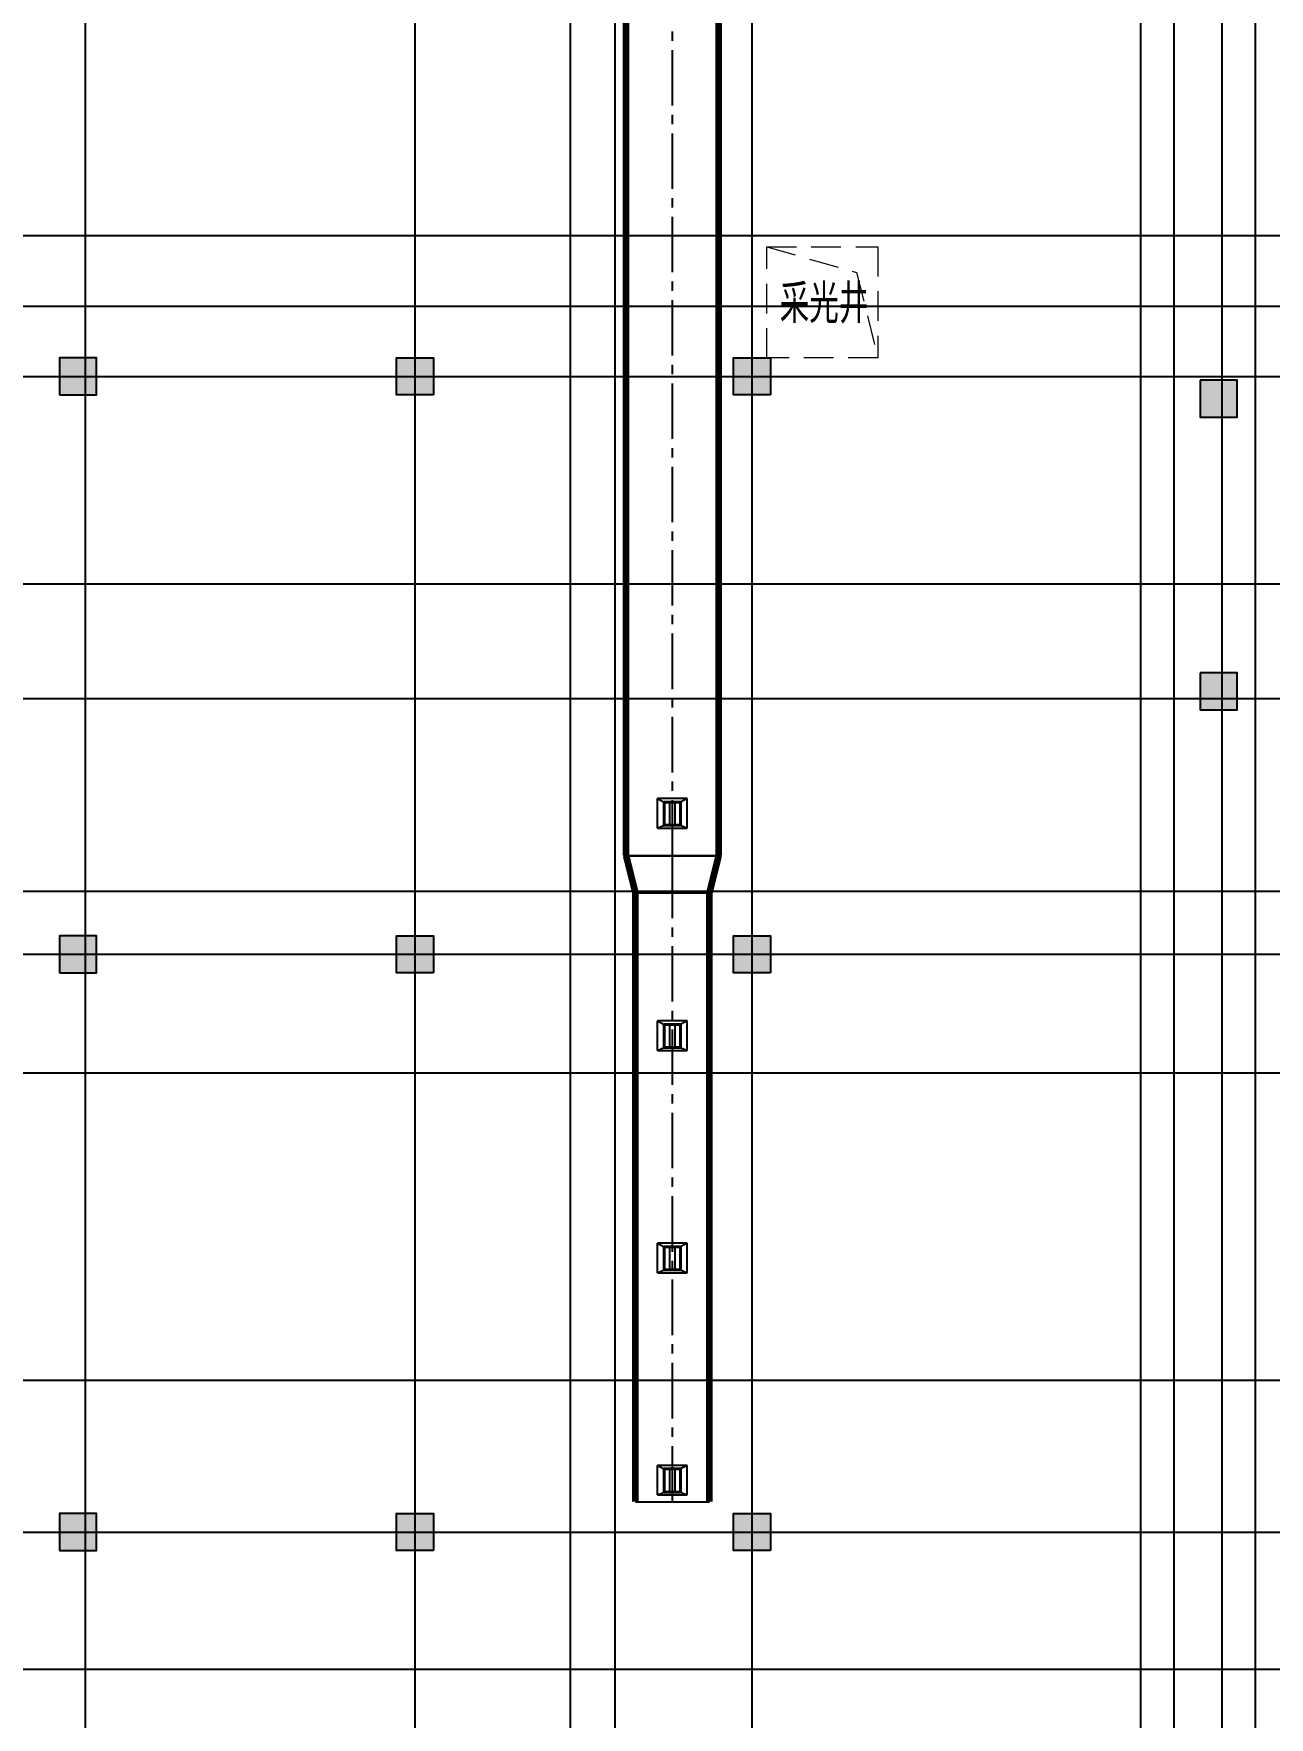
# Model space of a CAD drawing. Extents: x 369444 to 684549, y -549309 to 575337.
# Drawn here: x 467325 to 484009, y 150206 to 172933 of the extents above; entities that cross this region are included whole.
import ezdxf

# ---------------------------------------------------------------- set-up
doc = ezdxf.new("R2010")
doc.units = 0
doc.header["$LTSCALE"] = 1000
doc.header["$MEASUREMENT"] = 0
doc.linetypes.add('_DASH', pattern=[0.6, 0.4, -0.2])
doc.linetypes.add('CENTER2', pattern=[1.125, 0.75, -0.125, 0.125, -0.125])
doc.layers.add('0-地库顶板开洞', color=211, linetype='Continuous', lineweight=0)
for name, color, linetype in [('COLUMN', 9, 'Continuous'), ('DOTE', 1, 'Continuous'), ('DUCT-排烟中心线', 5, 'CENTER2'), ('DUCT-排烟法兰', 4, 'Continuous'), ('DUCT-排烟管', 2, 'Continuous'), ('DUCT-排烟管端线', 4, 'Continuous'), ('风管标注', 3, 'Continuous')]:
    doc.layers.add(name, color=color, linetype=linetype)
doc.styles.add('HNSJY', font='hnsjy-07.shx', dxfattribs={"width": 0.8, "bigfont": 'hnsjy-hz.shx'})

# ---------------------------------------------------------------- blocks, each defined once
blk = doc.blocks.new('column500')
h = blk.add_hatch(color=0)
h.dxf.hatch_style = 1
h.paths.add_polyline_path([(-216381, -381440), (-215881, -381440), (-215881, -380940), (-216381, -380940)])
at = {"color": 0}
blk.add_lwpolyline([(-216381, -381440), (-215881, -381440), (-215881, -380940), (-216381, -380940)], close=True, dxfattribs=at)
blk = doc.blocks.new('车库采光井开洞')
at = {"layer": '0-地库顶板开洞', "linetype": '_DASH'}
blk.add_lwpolyline([(38496570620.999992, 3907825764), (38496570620.999992, 3907827264.000001), (38496572120.999992, 3907827263.999998), (38496572120.999992, 3907825763.999999)], close=True, dxfattribs=at)
blk.add_lwpolyline([(38496570620.999992, 3907827264.000001), (38496571833.459846, 3907826915.785513), (38496572120.999992, 3907825763.999999)], dxfattribs=at)
at = {"layer": '0-地库顶板开洞', "linetype": '_DASH', "style": 'HNSJY', "width": 0.8}
blk.add_text('采光井', height=525, dxfattribs=at).set_placement((38496570794.87101, 3907826233.4361))
blk = doc.blocks.new('车库采光井aaa')
at = {"layer": '0-地库顶板开洞', "lineweight": -2}
blk.add_blockref('车库采光井开洞', (-5744557, -2562734), dxfattribs=at)
blk = doc.blocks.new('N-风管')
at = {"color": 0, "linetype": 'Continuous'}
for p, q in [((38489311705.66433, 3905256680.294701, 2600), (38489311705.66433, 3905257080.294701, 2600)), ((38489311705.66433, 3905253680.294701, 2600), (38489311705.66433, 3905254080.294701, 2600)), ((38489311705.66433, 3905250680.294701, 2600), (38489311705.66433, 3905251080.294701, 2600)), ((38489311705.66433, 3905247680.294701, 2600), (38489311705.66433, 3905248080.294701, 2600))]:
    blk.add_line(p, q, dxfattribs=at)
at = {"color": 0}
for p, q in [((38489312105.66433, 3905257080.294701, 2600), (38489311705.66433, 3905257080.294701, 2600)), ((38489311705.66433, 3905257080.294701, 2600), (38489311794.553223, 3905257032.294701, 2600)), ((38489311868.627289, 3905256720.294701, 2600), (38489311868.627289, 3905257032.294701, 2600)), ((38489311942.70137, 3905256720.294701, 2600), (38489311942.70137, 3905257032.294701, 2600)), ((38489312105.66433, 3905257080.294701, 2600), (38489312016.775436, 3905257032.294701, 2600)), ((38489312105.66433, 3905256680.294701, 2600), (38489312105.66433, 3905257080.294701, 2600)), ((38489311705.66433, 3905256680.294701, 2600), (38489311794.553223, 3905256720.294701, 2600)), ((38489312016.775436, 3905256720.294701, 2600), (38489312105.66433, 3905256680.294701, 2600)), ((38489311705.66433, 3905256680.294701, 2600), (38489312105.66433, 3905256680.294701, 2600)), ((38489312105.66433, 3905254080.294701, 2600), (38489311705.66433, 3905254080.294701, 2600)), ((38489311705.66433, 3905254080.294701, 2600), (38489311794.553223, 3905254032.294701, 2600)), ((38489311868.627289, 3905253720.294701, 2600), (38489311868.627289, 3905254032.294701, 2600)), ((38489311942.70137, 3905253720.294701, 2600), (38489311942.70137, 3905254032.294701, 2600)), ((38489312105.66433, 3905254080.294701, 2600), (38489312016.775436, 3905254032.294701, 2600)), ((38489312105.66433, 3905253680.294701, 2600), (38489312105.66433, 3905254080.294701, 2600)), ((38489311705.66433, 3905253680.294701, 2600), (38489311794.553223, 3905253720.294701, 2600)), ((38489311705.66433, 3905253680.294701, 2600), (38489312105.66433, 3905253680.294701, 2600)), ((38489312016.775436, 3905253720.294701, 2600), (38489312105.66433, 3905253680.294701, 2600)), ((38489312105.66433, 3905251080.294701, 2600), (38489311705.66433, 3905251080.294701, 2600)), ((38489311705.66433, 3905251080.294701, 2600), (38489311794.553223, 3905251032.294701, 2600)), ((38489311868.627289, 3905250720.294701, 2600), (38489311868.627289, 3905251032.294701, 2600)), ((38489311942.70137, 3905250720.294701, 2600), (38489311942.70137, 3905251032.294701, 2600)), ((38489312105.66433, 3905251080.294701, 2600), (38489312016.775436, 3905251032.294701, 2600)), ((38489312105.66433, 3905250680.294701, 2600), (38489312105.66433, 3905251080.294701, 2600)), ((38489311705.66433, 3905250680.294701, 2600), (38489311794.553223, 3905250720.294701, 2600)), ((38489311705.66433, 3905250680.294701, 2600), (38489312105.66433, 3905250680.294701, 2600)), ((38489312016.775436, 3905250720.294701, 2600), (38489312105.66433, 3905250680.294701, 2600)), ((38489312105.66433, 3905248080.294701, 2600), (38489311705.66433, 3905248080.294701, 2600)), ((38489311705.66433, 3905248080.294701, 2600), (38489311794.553223, 3905248032.294701, 2600)), ((38489312105.66433, 3905248080.294701, 2600), (38489312016.775436, 3905248032.294701, 2600)), ((38489312105.66433, 3905247680.294701, 2600), (38489312105.66433, 3905248080.294701, 2600)), ((38489311868.627289, 3905247720.294701, 2600), (38489311868.627289, 3905248032.294701, 2600)), ((38489311942.70137, 3905247720.294701, 2600), (38489311942.70137, 3905248032.294701, 2600)), ((38489311705.66433, 3905247680.294701, 2600), (38489311794.553223, 3905247720.294701, 2600)), ((38489311705.66433, 3905247680.294701, 2600), (38489312105.66433, 3905247680.294701, 2600)), ((38489312016.775436, 3905247720.294701, 2600), (38489312105.66433, 3905247680.294701, 2600))]:
    blk.add_line(p, q, dxfattribs=at)
at = {"color": 0, "lineweight": 40}
for p, q in [((38489312016.775436, 3905257032.294701, 2600), (38489311794.553223, 3905257032.294701, 2600)), ((38489311794.553223, 3905257032.294701, 2600), (38489311794.553223, 3905256720.294701, 2600)), ((38489312016.775436, 3905257032.294701, 2600), (38489312016.775436, 3905256720.294701, 2600)), ((38489311794.553223, 3905256720.294701, 2600), (38489312016.775436, 3905256720.294701, 2600)), ((38489312016.775436, 3905254032.294701, 2600), (38489311794.553223, 3905254032.294701, 2600)), ((38489311794.553223, 3905254032.294701, 2600), (38489311794.553223, 3905253720.294701, 2600)), ((38489312016.775436, 3905254032.294701, 2600), (38489312016.775436, 3905253720.294701, 2600)), ((38489311794.553223, 3905253720.294701, 2600), (38489312016.775436, 3905253720.294701, 2600)), ((38489312016.775436, 3905251032.294701, 2600), (38489311794.553223, 3905251032.294701, 2600)), ((38489311794.553223, 3905251032.294701, 2600), (38489311794.553223, 3905250720.294701, 2600)), ((38489312016.775436, 3905251032.294701, 2600), (38489312016.775436, 3905250720.294701, 2600)), ((38489311794.553223, 3905250720.294701, 2600), (38489312016.775436, 3905250720.294701, 2600)), ((38489312016.775436, 3905248032.294701, 2600), (38489311794.553223, 3905248032.294701, 2600)), ((38489311794.553223, 3905248032.294701, 2600), (38489311794.553223, 3905247720.294701, 2600)), ((38489312016.775436, 3905248032.294701, 2600), (38489312016.775436, 3905247720.294701, 2600)), ((38489311794.553223, 3905247720.294701, 2600), (38489312016.775436, 3905247720.294701, 2600))]:
    blk.add_line(p, q, dxfattribs=at)
at = {"layer": 'DUCT-排烟中心线', "color": 0}
for p, q in [((38489311905.664322, 3905256310.4), (38489311905.664383, 3905271579.799997)), ((38489311905.664368, 3905255810.2), (38489311905.664322, 3905256310.2)), ((38489311905.66433, 3905247590), (38489311905.664368, 3905255810))]:
    blk.add_line(p, q, dxfattribs=at)
at = {"layer": 'DUCT-排烟法兰', "color": 0}
for p, q in [((38489312560.664322, 3905256310.3), (38489311250.664322, 3905256310.3)), ((38489311375.664368, 3905255810.1), (38489312435.664368, 3905255810.1))]:
    blk.add_line(p, q, dxfattribs=at)
at = {"layer": 'DUCT-排烟管', "color": 0, "const_width": 90}
for points in [[(38489311280.664383, 3905271579.799999), (38489311280.664322, 3905256310.400002)], [(38489312530.664322, 3905256310.399997), (38489312530.664383, 3905271579.799994)], [(38489311405.664368, 3905255810.200002), (38489311280.664322, 3905256310.200002)], [(38489312405.664368, 3905255810.199998), (38489312530.664322, 3905256310.199997)], [(38489311405.664368, 3905255810.000002), (38489311405.66433, 3905247590.000002)], [(38489312405.66433, 3905247589.999998), (38489312405.664368, 3905255809.999998)]]:
    blk.add_lwpolyline(points, dxfattribs=at)
at = {"layer": 'DUCT-排烟管端线', "color": 0}
for p, q in [((38489311280.664322, 3905256310.400002), (38489312530.664322, 3905256310.399997)), ((38489312530.664322, 3905256310.199997), (38489311280.664322, 3905256310.200002)), ((38489311405.664368, 3905255810.200002), (38489312405.664368, 3905255810.199998)), ((38489312405.664368, 3905255809.999998), (38489311405.664368, 3905255810.000002)), ((38489311405.66433, 3905247590.000002), (38489312405.66433, 3905247589.999998))]:
    blk.add_line(p, q, dxfattribs=at)

msp = doc.modelspace()

# ---------------------------------------------------------------- linework, layer by layer
at = {"layer": 'DOTE', "color": 8}
for p, q in [((474574.5, 59364.2), (474574.5, 476704.8)), ((475174.5, 59364.2), (475174.5, 476704.8)), ((482274.5, 59364.2), (482274.5, 476704.8)), ((483374.5, 59364.2), (483374.5, 476704.8)), ((468024.5, 59364.2), (468024.5, 261807)), ((472474.5, 59364.2), (472474.5, 261807)), ((477024.5, 59364.2), (477024.5, 261807)), ((482724.5, 59364.2), (482724.5, 261807)), ((483824.5, 59364.2), (483824.5, 261807))]:
    msp.add_line(p, q, dxfattribs=at)
at = {"layer": 'DOTE', "color": 8, "lineweight": -2}
for p, q in [((377844.4, 170207), (624570.9, 170207)), ((377844.4, 169257), (624570.9, 169257)), ((377844.4, 168307), (624570.9, 168307)), ((377844.4, 165507), (624570.9, 165507)), ((377844.4, 163957), (624570.9, 163957)), ((377844.4, 161357), (624570.9, 161357)), ((377844.4, 160507), (624570.9, 160507)), ((377844.4, 158907), (624570.9, 158907)), ((377844.4, 154757), (624570.9, 154757)), ((377844.4, 152707), (624570.9, 152707)), ((377844.4, 150857), (624570.9, 150857))]:
    msp.add_line(p, q, dxfattribs=at)

# ---------------------------------------------------------------- block references
at = {"layer": '0-地库顶板开洞', "lineweight": -2}
msp.add_blockref('车库采光井aaa', (-38490348839.6, -3905094473.4), dxfattribs=at)
at = {"layer": 'COLUMN', "color": 8}
for p in [(684055.4, 549496.9), (684055.4, 541696.9), (684055.4, 533896.9)]:
    msp.add_blockref('column500', p, dxfattribs=at)
at = {"layer": 'COLUMN', "color": 8, "xscale": -1}
for p in [(256343.6, 549496.9), (260893.6, 549496.9), (256343.6, 541696.9), (260893.6, 541696.9), (256343.6, 533896.9), (260893.6, 533896.9)]:
    msp.add_blockref('column500', p, dxfattribs=at)
at = {"layer": 'COLUMN', "color": 8, "rotation": 270}
for p in [(864514.4, -48123.9), (864514.4, -52073.9)]:
    msp.add_blockref('column500', p, dxfattribs=at)
at = {"layer": '风管标注', "color": 8}
msp.add_blockref('N-风管', (-38488835956.2, -3905094473.4), dxfattribs=at)

doc.saveas('drawing.dxf')
